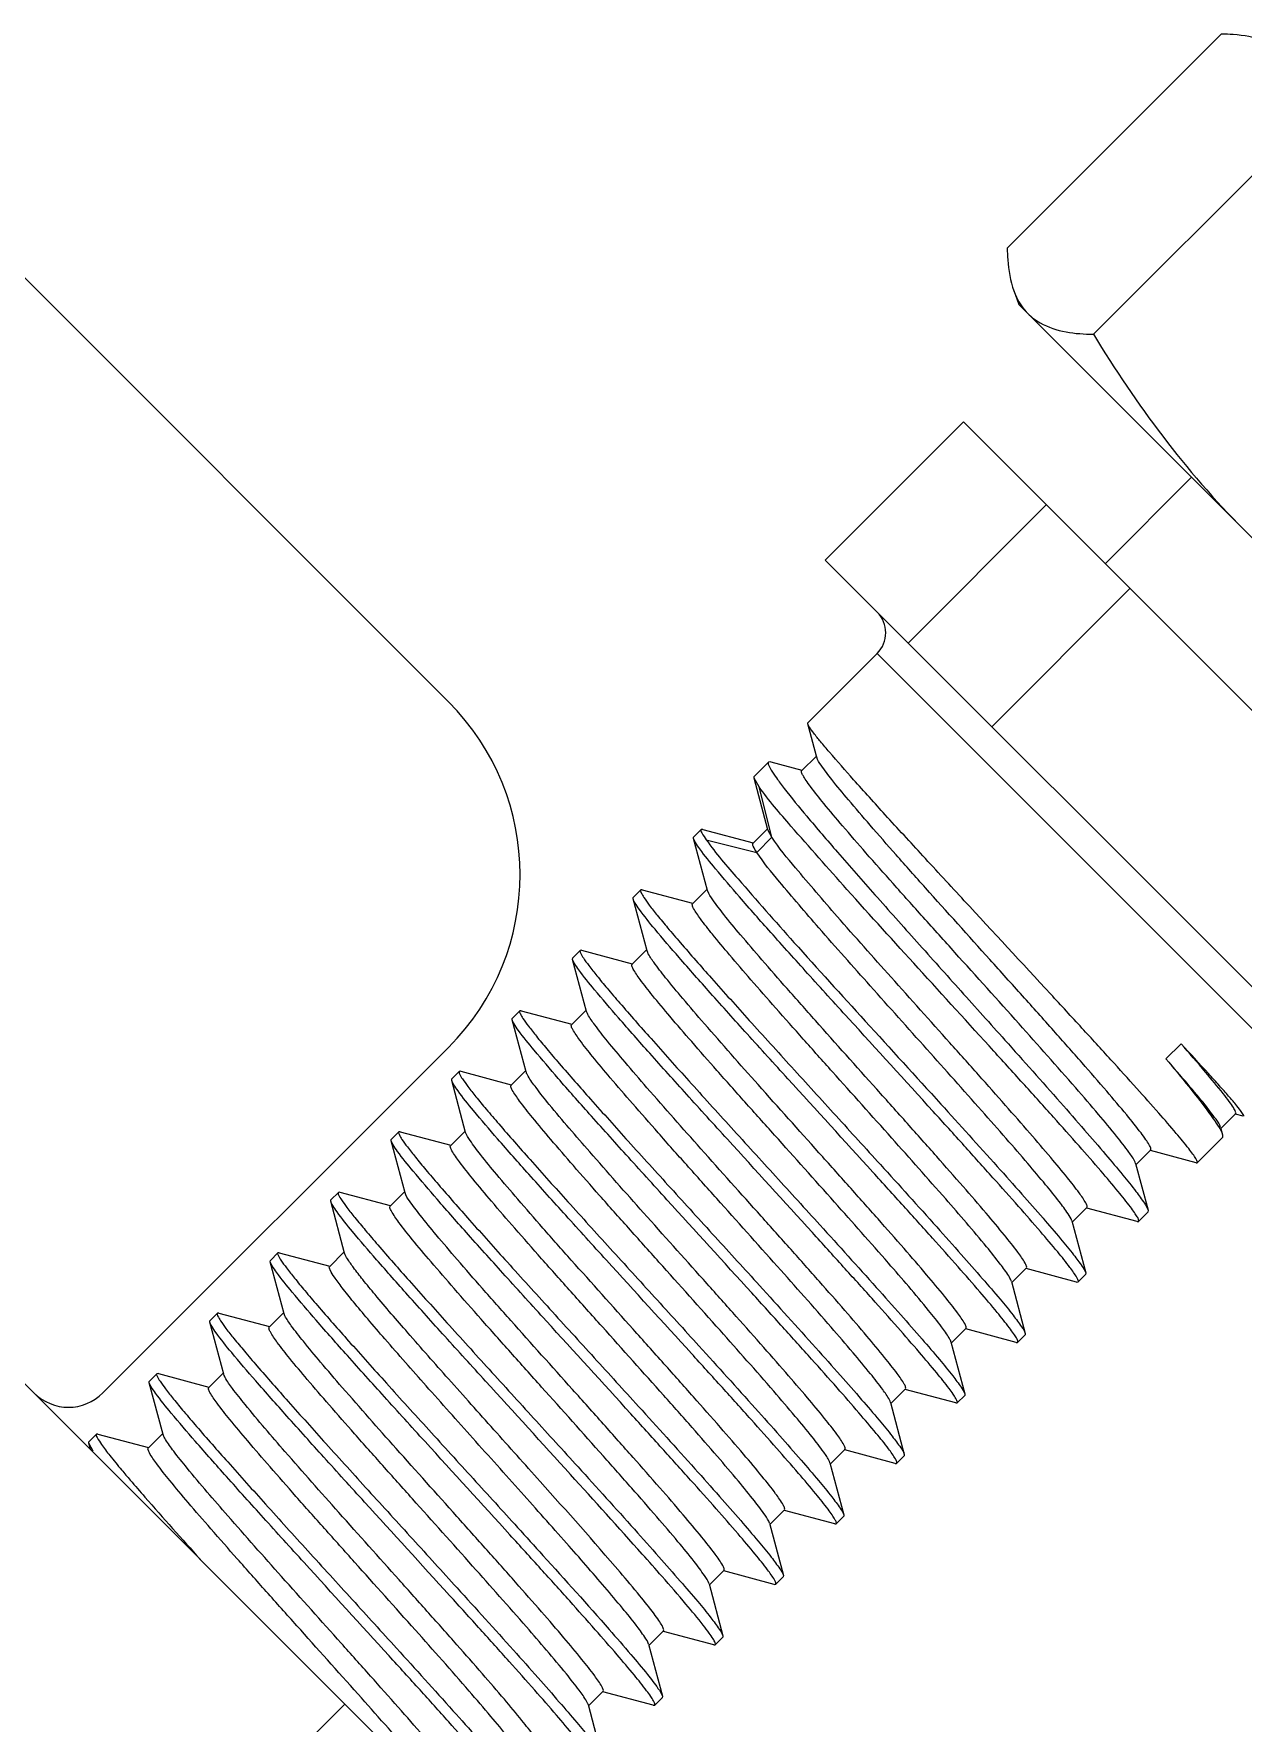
# Model space of a CAD drawing. Extents: x 1382187 to 1725648, y 860327 to 1571294.
# Drawn here: x 1526870.3 to 1527072.7, y 1238684.6 to 1238967.3 of the extents above; entities that cross this region are included whole.
import ezdxf

# ---------------------------------------------------------------- set-up
doc = ezdxf.new("R2010")
doc.units = 0
doc.header["$LTSCALE"] = 1000
doc.header["$MEASUREMENT"] = 0

msp = doc.modelspace()

# ---------------------------------------------------------------- linework, layer by layer
for p, q in [((1527069.08, 1238967.3), (1527033.22, 1238931.44)), ((1527083.51, 1238952.87), (1527047.65, 1238917.01)), ((1526864.14, 1238931.11), (1526939.73, 1238855.51)), ((1527009.14, 1238601.07), (1526680.78, 1238929.43)), ((1527034.3, 1238924.36), (1527035.16, 1238921.99)), ((1527035.16, 1238921.99), (1527139.24, 1238817.91)), ((1527025.88, 1238902.36), (1527002.75, 1238879.23)), ((1527119.61, 1238808.63), (1527025.88, 1238902.36)), ((1527064.07, 1238893.08), (1527049.62, 1238878.62)), ((1527039.76, 1238888.48), (1527016.63, 1238865.35)), ((1527096.48, 1238785.5), (1527002.75, 1238879.23)), ((1527053.76, 1238874.47), (1527030.64, 1238851.35)), ((1526999.84, 1238851.98), (1527011.45, 1238863.59)), ((1527080.84, 1238794.2), (1527011.45, 1238863.59)), ((1526999.83, 1238851.83), (1526999.84, 1238851.98)), ((1527001.28, 1238846.44), (1526999.83, 1238851.83)), ((1526990.87, 1238843), (1526993.28, 1238845.42)), ((1526993.65, 1238845.45), (1526993.28, 1238845.42)), ((1526993.65, 1238845.45), (1526998.85, 1238844.07)), ((1526998.82, 1238843.98), (1527001.28, 1238846.44)), ((1527001.34, 1238846.24), (1527001.28, 1238846.44)), ((1526990.85, 1238842.76), (1526990.87, 1238843)), ((1526991.71, 1238841.29), (1526990.85, 1238842.76)), ((1526993.18, 1238834.07), (1526990.85, 1238842.76)), ((1526993.84, 1238832.84), (1526991.71, 1238841.29)), ((1526980.75, 1238832.89), (1526982.01, 1238834.15)), ((1526982.26, 1238834.17), (1526982.01, 1238834.15)), ((1526982.26, 1238834.17), (1526990.7, 1238831.92)), ((1526990.67, 1238831.83), (1526993.13, 1238834.28)), ((1526993.84, 1238832.84), (1526993.18, 1238834.07)), ((1526980.73, 1238832.64), (1526980.75, 1238832.89)), ((1526983.07, 1238823.95), (1526980.73, 1238832.64)), ((1526982.85, 1238832.43), (1526991.31, 1238830.32)), ((1526991.31, 1238830.32), (1526993.84, 1238832.84)), ((1526970.61, 1238822.52), (1526970.63, 1238822.77)), ((1526972.95, 1238813.83), (1526970.61, 1238822.52)), ((1526970.63, 1238822.77), (1526971.89, 1238824.03)), ((1526972.13, 1238824.05), (1526971.89, 1238824.03)), ((1526972.13, 1238824.05), (1526980.58, 1238821.8)), ((1526980.56, 1238821.71), (1526983.01, 1238824.16)), ((1526983.1, 1238823.84), (1526983.07, 1238823.95)), ((1526960.51, 1238812.65), (1526961.77, 1238813.91)), ((1526962.01, 1238813.93), (1526961.77, 1238813.91)), ((1526962.01, 1238813.93), (1526970.46, 1238811.68)), ((1526970.44, 1238811.59), (1526972.89, 1238814.04)), ((1526973.06, 1238813.54), (1526972.95, 1238813.83)), ((1526960.49, 1238812.41), (1526960.51, 1238812.65)), ((1526962.83, 1238803.71), (1526960.49, 1238812.41)), ((1526950.37, 1238802.29), (1526950.39, 1238802.53)), ((1526952.71, 1238793.59), (1526950.37, 1238802.29)), ((1526950.39, 1238802.53), (1526951.65, 1238803.79)), ((1526951.89, 1238803.81), (1526951.65, 1238803.79)), ((1526951.89, 1238803.81), (1526960.34, 1238801.56)), ((1526960.32, 1238801.47), (1526962.77, 1238803.92)), ((1526939.73, 1238797.69), (1526881.91, 1238739.86)), ((1527062.31, 1238798.29), (1527059.78, 1238795.76)), ((1526950.2, 1238791.35), (1526952.65, 1238793.8)), ((1526940.26, 1238792.17), (1526940.27, 1238792.41)), ((1526942.59, 1238783.47), (1526940.26, 1238792.17)), ((1526940.27, 1238792.41), (1526941.53, 1238793.67)), ((1526941.78, 1238793.69), (1526941.53, 1238793.67)), ((1526941.78, 1238793.69), (1526950.22, 1238791.44)), ((1527071.43, 1238786.59), (1527068.97, 1238784.13)), ((1527072.71, 1238786.16), (1527071.41, 1238786.51)), ((1526930.15, 1238782.29), (1526931.42, 1238783.55)), ((1526931.66, 1238783.57), (1526931.42, 1238783.55)), ((1526931.66, 1238783.57), (1526940.1, 1238781.32)), ((1526940.08, 1238781.23), (1526942.53, 1238783.68)), ((1527065.01, 1238778.37), (1527069.22, 1238782.58)), ((1527068.92, 1238784.3), (1527069.25, 1238783.04)), ((1527069.25, 1238783.04), (1527069.22, 1238782.58)), ((1526930.14, 1238782.05), (1526930.15, 1238782.29)), ((1526932.47, 1238773.35), (1526930.14, 1238782.05)), ((1527057.21, 1238780.5), (1527054.76, 1238778.05)), ((1527064.82, 1238778.36), (1527057.19, 1238780.41)), ((1527054.7, 1238778.25), (1527054.61, 1238778.5)), ((1527054.7, 1238778.25), (1527056.79, 1238770.42)), ((1527064.82, 1238778.36), (1527065.01, 1238778.37)), ((1526920.02, 1238771.93), (1526920.03, 1238772.17)), ((1526922.35, 1238763.23), (1526920.02, 1238771.93)), ((1526920.03, 1238772.17), (1526921.3, 1238773.43)), ((1526921.54, 1238773.45), (1526921.3, 1238773.43)), ((1526921.54, 1238773.45), (1526929.99, 1238771.2)), ((1526929.96, 1238771.11), (1526932.41, 1238773.56)), ((1527044.04, 1238768.65), (1527046.36, 1238759.94)), ((1527046.55, 1238770.89), (1527044.1, 1238768.44)), ((1527054.96, 1238768.54), (1527046.52, 1238770.8)), ((1527055.2, 1238768.56), (1527056.76, 1238770.12)), ((1527056.79, 1238770.42), (1527056.76, 1238770.12)), ((1526909.92, 1238762.05), (1526911.18, 1238763.31)), ((1526911.42, 1238763.33), (1526911.18, 1238763.31)), ((1526911.42, 1238763.33), (1526919.87, 1238761.08)), ((1526919.84, 1238760.99), (1526922.29, 1238763.45)), ((1526909.9, 1238761.81), (1526909.92, 1238762.05)), ((1526912.23, 1238753.12), (1526909.9, 1238761.81)), ((1527036.43, 1238760.78), (1527033.98, 1238758.32)), ((1527044.84, 1238758.42), (1527036.4, 1238760.68)), ((1527046.36, 1238759.94), (1527046.34, 1238759.7)), ((1527033.92, 1238758.53), (1527036.24, 1238749.82)), ((1527044.84, 1238758.42), (1527045.08, 1238758.44)), ((1527045.08, 1238758.44), (1527046.34, 1238759.7)), ((1526899.78, 1238751.69), (1526899.8, 1238751.93)), ((1526902.11, 1238743), (1526899.78, 1238751.69)), ((1526899.8, 1238751.93), (1526901.06, 1238753.19)), ((1526901.3, 1238753.21), (1526901.06, 1238753.19)), ((1526901.3, 1238753.21), (1526909.75, 1238750.96)), ((1526909.72, 1238750.87), (1526912.18, 1238753.33)), ((1527026.31, 1238750.66), (1527023.86, 1238748.2)), ((1527034.72, 1238748.3), (1527026.29, 1238750.57)), ((1527034.96, 1238748.32), (1527036.22, 1238749.58)), ((1527036.24, 1238749.82), (1527036.22, 1238749.58)), ((1527023.8, 1238748.41), (1527026.12, 1238739.7)), ((1527034.72, 1238748.3), (1527034.96, 1238748.32)), ((1526889.68, 1238741.81), (1526890.94, 1238743.08)), ((1526891.18, 1238743.09), (1526890.94, 1238743.08)), ((1526891.18, 1238743.09), (1526899.63, 1238740.84)), ((1526899.6, 1238740.75), (1526902.06, 1238743.21)), ((1526891.99, 1238732.88), (1526889.66, 1238741.57)), ((1527016.19, 1238740.54), (1527013.74, 1238738.08)), ((1527024.6, 1238738.18), (1527016.17, 1238740.45)), ((1527013.68, 1238738.29), (1527016, 1238729.58)), ((1527024.6, 1238738.18), (1527024.84, 1238738.2)), ((1527024.84, 1238738.2), (1527026.1, 1238739.46)), ((1527026.12, 1238739.7), (1527026.1, 1238739.46)), ((1526879.54, 1238731.45), (1526879.56, 1238731.69)), ((1526879.56, 1238731.69), (1526880.82, 1238732.96)), ((1526881.06, 1238732.97), (1526880.82, 1238732.96)), ((1526881.06, 1238732.97), (1526889.51, 1238730.73)), ((1526889.48, 1238730.63), (1526891.94, 1238733.09)), ((1526880.28, 1238730.14), (1526879.54, 1238731.45)), ((1526879.83, 1238730.38), (1526879.54, 1238731.45)), ((1527006.07, 1238730.42), (1527003.62, 1238727.96)), ((1527014.48, 1238728.06), (1527006.05, 1238730.33)), ((1527014.72, 1238728.08), (1527015.98, 1238729.34)), ((1527016, 1238729.58), (1527015.98, 1238729.34)), ((1527003.56, 1238728.17), (1527003.48, 1238728.4)), ((1527003.56, 1238728.17), (1527005.88, 1238719.46)), ((1527014.48, 1238728.06), (1527014.72, 1238728.08)), ((1526995.95, 1238720.3), (1526993.5, 1238717.85)), ((1526993.44, 1238718.05), (1526995.76, 1238709.34)), ((1527004.36, 1238717.94), (1526995.93, 1238720.21)), ((1527004.36, 1238717.94), (1527004.6, 1238717.96)), ((1527004.6, 1238717.96), (1527005.86, 1238719.22)), ((1527005.88, 1238719.46), (1527005.86, 1238719.22)), ((1526985.83, 1238710.18), (1526983.38, 1238707.73)), ((1526994.24, 1238707.83), (1526985.81, 1238710.09)), ((1526994.48, 1238707.84), (1526995.74, 1238709.1)), ((1526995.76, 1238709.34), (1526995.74, 1238709.1)), ((1526983.32, 1238707.94), (1526985.64, 1238699.23)), ((1526994.24, 1238707.83), (1526994.48, 1238707.84)), ((1526973.21, 1238697.82), (1526975.52, 1238689.11)), ((1526975.71, 1238700.06), (1526973.26, 1238697.61)), ((1526984.12, 1238697.71), (1526975.69, 1238699.97)), ((1526984.12, 1238697.71), (1526984.36, 1238697.72)), ((1526984.36, 1238697.72), (1526985.63, 1238698.98)), ((1526985.64, 1238699.23), (1526985.63, 1238698.99)), ((1526965.59, 1238689.94), (1526963.14, 1238687.49)), ((1526974, 1238687.59), (1526965.57, 1238689.85)), ((1526876.14, 1238641.55), (1526922.4, 1238687.8)), ((1526963.09, 1238687.7), (1526965.4, 1238678.99)), ((1526974, 1238687.59), (1526974.24, 1238687.6)), ((1526974.24, 1238687.6), (1526975.51, 1238688.87)), ((1526975.52, 1238689.11), (1526975.51, 1238688.87))]:
    msp.add_line(p, q)
for centre, radius, start, end in [((1527007.98, 1238867.06), 4.91, 315, 45), ((1526910.82, 1238826.6), 40.89, 315, 45), ((1526876.13, 1238745.65), 8.18, 225, 315), ((1527053.35, 1238867.88), 219.51, 219.9326, 220.5204)]:
    msp.add_arc(centre, radius, start, end)
for points, knots in [([(1527069.08, 1238967.3), (1527069.74, 1238967.29), (1527072.14, 1238967.19), (1527074.57, 1238966.8), (1527076.22, 1238966.2)], [0, 0, 0, 0, 0.270862, 1, 1, 1, 1]), ([(1527033.22, 1238931.44), (1527033.23, 1238930.78), (1527033.33, 1238928.38), (1527033.72, 1238925.95), (1527034.32, 1238924.3)], [0, 0, 0, 0, 0.270862, 1, 1, 1, 1]), ([(1527034.32, 1238924.3), (1527034.45, 1238923.93), (1527035.03, 1238922.54), (1527035.89, 1238921.26), (1527036.68, 1238920.47)], [0, 0, 0, 0, 0.261173, 1, 1, 1, 1]), ([(1527036.68, 1238920.47), (1527037.29, 1238919.86), (1527040.48, 1238917.51), (1527044.62, 1238917.06), (1527047.65, 1238917.01)], [0, 0, 0, 0, 0.22235, 1, 1, 1, 1]), ([(1527040.5, 1238806.59), (1527035.68, 1238811.81), (1527028.54, 1238819.52), (1527019.3, 1238829.52), (1527013.12, 1238836.26), (1527007.9, 1238842.03), (1527004.28, 1238846.12), (1527002.08, 1238848.72), (1527000.95, 1238850.1), (1527000.24, 1238851.09), (1526999.89, 1238851.62), (1526999.83, 1238851.83)], [0, 0, 0, 0, 0.350119, 0.518183, 0.670792, 0.80069, 0.901712, 0.939847, 0.96911, 0.98919, 1, 1, 1, 1]), ([(1526993.28, 1238845.42), (1526993.18, 1238845.31), (1526993.34, 1238844.73), (1526993.8, 1238843.94), (1526994.71, 1238842.58), (1526996.66, 1238840.02), (1527000.07, 1238835.86), (1527005.15, 1238829.95), (1527011.31, 1238822.96), (1527018.2, 1238815.23), (1527025.46, 1238807.13), (1527030.38, 1238801.66), (1527032.83, 1238798.92)], [0, 0, 0, 0, 0.00729, 0.023491, 0.049387, 0.084832, 0.182679, 0.312272, 0.467071, 0.639216, 0.819925, 1, 1, 1, 1]), ([(1527057.21, 1238780.5), (1527057.28, 1238780.57), (1527057.21, 1238780.95), (1527056.92, 1238781.48), (1527056.36, 1238782.35), (1527055.13, 1238784.02), (1527052.95, 1238786.74), (1527049.65, 1238790.63), (1527045.56, 1238795.32), (1527040.86, 1238800.64), (1527035.71, 1238806.39), (1527028.55, 1238814.35), (1527021.48, 1238822.2), (1527014.8, 1238829.71), (1527010.49, 1238834.61), (1527006.9, 1238838.8), (1527004.13, 1238842.11), (1527002.38, 1238844.48), (1527001.47, 1238845.74), (1527001.34, 1238846.24)], [0, 0, 0, 0, 0.003459, 0.010831, 0.022552, 0.038611, 0.0832, 0.143022, 0.215863, 0.299017, 0.389412, 0.483732, 0.670424, 0.756089, 0.83251, 0.897021, 0.947417, 0.982048, 1, 1, 1, 1]), ([(1527054.61, 1238778.5), (1527054.35, 1238779.09), (1527053.31, 1238780.55), (1527051.26, 1238783.19), (1527048.27, 1238786.75), (1527042.85, 1238793.03), (1527034.82, 1238802.05), (1527026.28, 1238811.54), (1527019.25, 1238819.36), (1527014.28, 1238824.92), (1527009.77, 1238830.01), (1527005.9, 1238834.47), (1527002.79, 1238838.15), (1527000.75, 1238840.7), (1526999.61, 1238842.26), (1526999.1, 1238843.07), (1526998.82, 1238843.57), (1526998.76, 1238843.92), (1526998.82, 1238843.98)], [0, 0, 0, 0, 0.022597, 0.061854, 0.116478, 0.184513, 0.350625, 0.536644, 0.628982, 0.71656, 0.796358, 0.86566, 0.922145, 0.963971, 0.978972, 0.989897, 0.996763, 1, 1, 1, 1]), ([(1527030.97, 1238797.06), (1527026.76, 1238801.7), (1527018.55, 1238810.7), (1527007.17, 1238823.19), (1526998.27, 1238833.28), (1526993.33, 1238838.99), (1526991.71, 1238841.29)], [0, 0, 0, 0, 0.317573, 0.617842, 0.85691, 1, 1, 1, 1]), ([(1526982.01, 1238834.15), (1526981.88, 1238834.02), (1526982.31, 1238833.25), (1526982.58, 1238832.81), (1526982.85, 1238832.43)], [0, 0, 0, 0, 0.284271, 1, 1, 1, 1]), ([(1527020.85, 1238786.94), (1527016.12, 1238792.15), (1527009.1, 1238799.84), (1527000.02, 1238809.83), (1526993.94, 1238816.59), (1526988.78, 1238822.42), (1526984.81, 1238827.06), (1526982.33, 1238830.09), (1526981.15, 1238831.8), (1526980.8, 1238832.4), (1526980.73, 1238832.64)], [0, 0, 0, 0, 0.346732, 0.513455, 0.665275, 0.795127, 0.896989, 0.966206, 0.987594, 1, 1, 1, 1]), ([(1526982.85, 1238832.43), (1526984.47, 1238830.13), (1526989.42, 1238824.42), (1526998.31, 1238814.34), (1527009.69, 1238801.84), (1527017.9, 1238792.84), (1527022.11, 1238788.21)], [0, 0, 0, 0, 0.14309, 0.382158, 0.682427, 1, 1, 1, 1]), ([(1526991.31, 1238830.32), (1526991.09, 1238830.64), (1526990.85, 1238831.04), (1526990.56, 1238831.72), (1526990.67, 1238831.83)], [0, 0, 0, 0, 0.705651, 1, 1, 1, 1]), ([(1527046.55, 1238770.89), (1527046.61, 1238770.96), (1527046.57, 1238771.28), (1527046.16, 1238772.07), (1527045.04, 1238773.69), (1527043.07, 1238776.18), (1527040.3, 1238779.51), (1527036.84, 1238783.53), (1527032.81, 1238788.13), (1527028.34, 1238793.17), (1527021.95, 1238800.32), (1527014.04, 1238809.14), (1527005.38, 1238818.85), (1526998.7, 1238826.63), (1526995.03, 1238831.04), (1526993.84, 1238832.84)], [0, 0, 0, 0, 0.003229, 0.009818, 0.034461, 0.074131, 0.127679, 0.193435, 0.269313, 0.352894, 0.44151, 0.62244, 0.789143, 0.920497, 1, 1, 1, 1]), ([(1527044.04, 1238768.65), (1527043.92, 1238769.09), (1527043.18, 1238770.18), (1527041.73, 1238772.19), (1527039.44, 1238774.98), (1527036.49, 1238778.49), (1527032.91, 1238782.6), (1527027.29, 1238788.98), (1527019.69, 1238797.49), (1527010.58, 1238807.66), (1527002.29, 1238816.96), (1526995.93, 1238824.38), (1526992.45, 1238828.59), (1526991.31, 1238830.32)], [0, 0, 0, 0, 0.016663, 0.047692, 0.09239, 0.149487, 0.2173, 0.293813, 0.463619, 0.63876, 0.798451, 0.923769, 1, 1, 1, 1]), ([(1527010.73, 1238776.82), (1527006, 1238782.03), (1526998.98, 1238789.72), (1526989.9, 1238799.71), (1526983.82, 1238806.48), (1526978.66, 1238812.3), (1526974.7, 1238816.94), (1526972.21, 1238819.97), (1526971.03, 1238821.68), (1526970.68, 1238822.28), (1526970.61, 1238822.52)], [0, 0, 0, 0, 0.346732, 0.513452, 0.665274, 0.79513, 0.896993, 0.966207, 0.987594, 1, 1, 1, 1]), ([(1526971.89, 1238824.03), (1526971.8, 1238823.93), (1526972.03, 1238823.38), (1526972.49, 1238822.64), (1526973.45, 1238821.32), (1526974.77, 1238819.65), (1526976.51, 1238817.55), (1526979.52, 1238814.03), (1526984.07, 1238808.87), (1526990.29, 1238801.94), (1526997.25, 1238794.28), (1527004.57, 1238786.24), (1527009.52, 1238780.8), (1527011.99, 1238778.09)], [0, 0, 0, 0, 0.006655, 0.022604, 0.048376, 0.083764, 0.128363, 0.181623, 0.311335, 0.466328, 0.638709, 0.819671, 1, 1, 1, 1]), ([(1527036.43, 1238760.78), (1527036.5, 1238760.84), (1527036.44, 1238761.19), (1527035.98, 1238762.05), (1527034.72, 1238763.84), (1527032.53, 1238766.58), (1527029.47, 1238770.22), (1527025.68, 1238774.61), (1527021.28, 1238779.6), (1527016.46, 1238785.02), (1527009.68, 1238792.59), (1527002.95, 1238800.1), (1526996.54, 1238807.33), (1526992.34, 1238812.12), (1526988.81, 1238816.24), (1526986.05, 1238819.56), (1526984.23, 1238821.98), (1526983.3, 1238823.31), (1526983.1, 1238823.84)], [0, 0, 0, 0, 0.003422, 0.010566, 0.037398, 0.080541, 0.138586, 0.209513, 0.290822, 0.379637, 0.472809, 0.658962, 0.745341, 0.823107, 0.88951, 0.942219, 0.979421, 1, 1, 1, 1]), ([(1527033.47, 1238759.44), (1527033.04, 1238760.13), (1527031.82, 1238761.77), (1527028.35, 1238766.1), (1527022.27, 1238773.1), (1527013.63, 1238782.84), (1527005.65, 1238791.73), (1526999.17, 1238798.98), (1526994.62, 1238804.11), (1526990.5, 1238808.8), (1526986.96, 1238812.9), (1526984.13, 1238816.3), (1526982.11, 1238818.85), (1526980.96, 1238820.51), (1526980.54, 1238821.32), (1526980.49, 1238821.64), (1526980.56, 1238821.71)], [0, 0, 0, 0, 0.029846, 0.074702, 0.203394, 0.369574, 0.551671, 0.641288, 0.726015, 0.803077, 0.869958, 0.924482, 0.964905, 0.990021, 0.99673, 1, 1, 1, 1]), ([(1526961.77, 1238813.91), (1526961.68, 1238813.81), (1526961.91, 1238813.26), (1526962.37, 1238812.52), (1526963.33, 1238811.2), (1526964.65, 1238809.53), (1526966.39, 1238807.44), (1526969.4, 1238803.92), (1526973.95, 1238798.75), (1526980.17, 1238791.82), (1526987.13, 1238784.16), (1526994.45, 1238776.12), (1526999.41, 1238770.69), (1527001.88, 1238767.97)], [0, 0, 0, 0, 0.006651, 0.022595, 0.048362, 0.083745, 0.12834, 0.1816, 0.311315, 0.466314, 0.638697, 0.819663, 1, 1, 1, 1]), ([(1527000.61, 1238766.71), (1526995.88, 1238771.91), (1526988.86, 1238779.6), (1526979.78, 1238789.59), (1526973.7, 1238796.36), (1526968.54, 1238802.18), (1526964.58, 1238806.82), (1526962.09, 1238809.85), (1526960.91, 1238811.56), (1526960.56, 1238812.16), (1526960.49, 1238812.41)], [0, 0, 0, 0, 0.346742, 0.513465, 0.665282, 0.795135, 0.896996, 0.966208, 0.987595, 1, 1, 1, 1]), ([(1527023.5, 1238749.06), (1527023.13, 1238749.71), (1527022, 1238751.27), (1527018.65, 1238755.48), (1527012.65, 1238762.41), (1527004.02, 1238772.15), (1526995.99, 1238781.11), (1526989.42, 1238788.45), (1526984.79, 1238793.66), (1526980.6, 1238798.43), (1526976.99, 1238802.61), (1526974.1, 1238806.08), (1526972.03, 1238808.67), (1526970.85, 1238810.37), (1526970.42, 1238811.19), (1526970.37, 1238811.52), (1526970.44, 1238811.59)], [0, 0, 0, 0, 0.027356, 0.070178, 0.196347, 0.362014, 0.545205, 0.635768, 0.721577, 0.799762, 0.86771, 0.923162, 0.964301, 0.989868, 0.99669, 1, 1, 1, 1]), ([(1527026.31, 1238750.66), (1527026.38, 1238750.72), (1527026.32, 1238751.07), (1527025.87, 1238751.91), (1527024.64, 1238753.67), (1527022.5, 1238756.35), (1527019.51, 1238759.93), (1527015.79, 1238764.23), (1527011.47, 1238769.14), (1527006.71, 1238774.48), (1527000.02, 1238781.97), (1526991.9, 1238791.02), (1526984.28, 1238799.62), (1526979.14, 1238805.6), (1526976.29, 1238809.01), (1526974.33, 1238811.55), (1526973.33, 1238812.96), (1526973.06, 1238813.54)], [0, 0, 0, 0, 0.003379, 0.010396, 0.036736, 0.079099, 0.136135, 0.205904, 0.286001, 0.373651, 0.465813, 0.650831, 0.815583, 0.883085, 0.937444, 0.976819, 1, 1, 1, 1]), ([(1527065.01, 1238778.37), (1527065.07, 1238778.43), (1527064.98, 1238778.74), (1527064.73, 1238779.17), (1527064.24, 1238779.9), (1527063.17, 1238781.3), (1527061.26, 1238783.61), (1527058.35, 1238786.96), (1527054.7, 1238791.06), (1527050.41, 1238795.8), (1527045.61, 1238801.05), (1527042.24, 1238804.7), (1527040.5, 1238806.59)], [0, 0, 0, 0, 0.006349, 0.020563, 0.043389, 0.074837, 0.162857, 0.282397, 0.430243, 0.602357, 0.794039, 1, 1, 1, 1]), ([(1526990.49, 1238756.59), (1526985.76, 1238761.79), (1526978.74, 1238769.48), (1526969.67, 1238779.48), (1526963.58, 1238786.24), (1526958.42, 1238792.06), (1526954.46, 1238796.7), (1526951.97, 1238799.73), (1526950.79, 1238801.44), (1526950.44, 1238802.04), (1526950.37, 1238802.29)], [0, 0, 0, 0, 0.346729, 0.513452, 0.665273, 0.795127, 0.896989, 0.966206, 0.987594, 1, 1, 1, 1]), ([(1526951.65, 1238803.79), (1526951.56, 1238803.69), (1526951.79, 1238803.14), (1526952.25, 1238802.4), (1526953.21, 1238801.08), (1526954.54, 1238799.41), (1526956.27, 1238797.31), (1526959.28, 1238793.79), (1526963.83, 1238788.63), (1526970.05, 1238781.7), (1526977.01, 1238774.04), (1526984.33, 1238766), (1526989.29, 1238760.57), (1526991.76, 1238757.85)], [0, 0, 0, 0, 0.006667, 0.022629, 0.048411, 0.083806, 0.128409, 0.181673, 0.311386, 0.466369, 0.638735, 0.819685, 1, 1, 1, 1]), ([(1527016.19, 1238740.54), (1527016.26, 1238740.6), (1527016.21, 1238740.94), (1527015.77, 1238741.77), (1527014.57, 1238743.49), (1527012.47, 1238746.12), (1527009.54, 1238749.63), (1527005.89, 1238753.86), (1527001.65, 1238758.68), (1526996.97, 1238763.94), (1526990.35, 1238771.34), (1526982.28, 1238780.34), (1526974.67, 1238788.92), (1526969.48, 1238794.94), (1526966.55, 1238798.43), (1526964.46, 1238801.09), (1526963.38, 1238802.59), (1526963.04, 1238803.21)], [0, 0, 0, 0, 0.003336, 0.010233, 0.036096, 0.077704, 0.133763, 0.202409, 0.281328, 0.367844, 0.459022, 0.642919, 0.808241, 0.876802, 0.932761, 0.974256, 1, 1, 1, 1]), ([(1527013.51, 1238738.71), (1527013.2, 1238739.32), (1527012.14, 1238740.79), (1527010.1, 1238743.41), (1527007.2, 1238746.87), (1527002.02, 1238752.88), (1526994.41, 1238761.46), (1526986.32, 1238770.48), (1526979.68, 1238777.91), (1526974.97, 1238783.2), (1526970.7, 1238788.06), (1526967.02, 1238792.31), (1526964.07, 1238795.85), (1526961.96, 1238798.5), (1526960.75, 1238800.23), (1526960.3, 1238801.06), (1526960.25, 1238801.4), (1526960.32, 1238801.47)], [0, 0, 0, 0, 0.024821, 0.065556, 0.120941, 0.189123, 0.354243, 0.538544, 0.630075, 0.716999, 0.796339, 0.865388, 0.921797, 0.963675, 0.989709, 0.996648, 1, 1, 1, 1]), ([(1527055.2, 1238768.56), (1527055.26, 1238768.62), (1527055.19, 1238768.94), (1527054.95, 1238769.39), (1527054.47, 1238770.13), (1527053.42, 1238771.56), (1527051.54, 1238773.89), (1527048.67, 1238777.28), (1527045.05, 1238781.42), (1527040.8, 1238786.19), (1527036.04, 1238791.48), (1527032.7, 1238795.16), (1527030.97, 1238797.06)], [0, 0, 0, 0, 0.006771, 0.021181, 0.04412, 0.075632, 0.16369, 0.283183, 0.430908, 0.602844, 0.794296, 1, 1, 1, 1]), ([(1527032.83, 1238798.92), (1527035.93, 1238795.44), (1527040.4, 1238790.44), (1527046.01, 1238784.05), (1527049.51, 1238780), (1527052.37, 1238776.58), (1527054.57, 1238773.87), (1527055.97, 1238771.92), (1527056.67, 1238770.85), (1527056.79, 1238770.42)], [0, 0, 0, 0, 0.375078, 0.540028, 0.684568, 0.805261, 0.899295, 0.964563, 1, 1, 1, 1]), ([(1527072.81, 1238786.17), (1527072.88, 1238786.24), (1527072.58, 1238786.66), (1527072.21, 1238787.23), (1527071.33, 1238788.3), (1527070.17, 1238789.65), (1527068.64, 1238791.38), (1527066, 1238794.3), (1527063.84, 1238796.64), (1527062.31, 1238798.29)], [0, 0, 0, 0, 0.018878, 0.068916, 0.150826, 0.263937, 0.407062, 0.578714, 1, 1, 1, 1]), ([(1527071.43, 1238786.59), (1527071.51, 1238786.67), (1527071.37, 1238787.11), (1527071.01, 1238787.72), (1527070.29, 1238788.76), (1527068.76, 1238790.74), (1527066.06, 1238793.98), (1527063.68, 1238796.73), (1527062.31, 1238798.29)], [0, 0, 0, 0, 0.022497, 0.073733, 0.155945, 0.268763, 0.581618, 1, 1, 1, 1]), ([(1527059.78, 1238795.76), (1527061.06, 1238794.23), (1527063.33, 1238791.47), (1527066.25, 1238787.8), (1527068.14, 1238785.12), (1527069.1, 1238783.63), (1527069.25, 1238783.04)], [0, 0, 0, 0, 0.376713, 0.674345, 0.883812, 1, 1, 1, 1]), ([(1527068.92, 1238784.3), (1527068.79, 1238784.8), (1527067.85, 1238786.07), (1527066.07, 1238788.44), (1527063.23, 1238791.79), (1527061.03, 1238794.34), (1527059.78, 1238795.76)], [0, 0, 0, 0, 0.105343, 0.311665, 0.613119, 1, 1, 1, 1]), ([(1526980.38, 1238746.47), (1526975.64, 1238751.67), (1526968.62, 1238759.36), (1526959.55, 1238769.36), (1526953.46, 1238776.12), (1526948.3, 1238781.94), (1526944.34, 1238786.58), (1526941.86, 1238789.61), (1526940.68, 1238791.32), (1526940.32, 1238791.92), (1526940.26, 1238792.17)], [0, 0, 0, 0, 0.346736, 0.513457, 0.665278, 0.795134, 0.896995, 0.966207, 0.987595, 1, 1, 1, 1]), ([(1526941.53, 1238793.67), (1526941.44, 1238793.58), (1526941.67, 1238793.02), (1526942.13, 1238792.28), (1526943.09, 1238790.96), (1526944.41, 1238789.29), (1526946.15, 1238787.2), (1526949.16, 1238783.68), (1526953.71, 1238778.51), (1526959.93, 1238771.59), (1526966.89, 1238763.92), (1526974.21, 1238755.89), (1526979.17, 1238750.45), (1526981.64, 1238747.73)], [0, 0, 0, 0, 0.006649, 0.022593, 0.04836, 0.083744, 0.12834, 0.181598, 0.311311, 0.466309, 0.638695, 0.819663, 1, 1, 1, 1]), ([(1527003.48, 1238728.4), (1527003.24, 1238728.96), (1527002.26, 1238730.34), (1527000.35, 1238732.84), (1526997.53, 1238736.22), (1526992.41, 1238742.18), (1526984.79, 1238750.78), (1526976.66, 1238759.86), (1526969.93, 1238767.37), (1526965.15, 1238772.74), (1526960.8, 1238777.68), (1526957.06, 1238782.01), (1526954.04, 1238785.62), (1526951.88, 1238788.32), (1526950.64, 1238790.09), (1526950.19, 1238790.94), (1526950.13, 1238791.28), (1526950.2, 1238791.35)], [0, 0, 0, 0, 0.022244, 0.060839, 0.114606, 0.181715, 0.346252, 0.531679, 0.624204, 0.712272, 0.792803, 0.862987, 0.920385, 0.963027, 0.989543, 0.996606, 1, 1, 1, 1]), ([(1526953.06, 1238792.85), (1526953.02, 1238792.93), (1526952.88, 1238793.16), (1526952.76, 1238793.41), (1526952.71, 1238793.59)], [0, 0, 0, 0, 0.314049, 1, 1, 1, 1]), ([(1527006.07, 1238730.42), (1527006.14, 1238730.48), (1527006.09, 1238730.81), (1527005.66, 1238731.63), (1527004.49, 1238733.31), (1527002.44, 1238735.89), (1526999.57, 1238739.34), (1526995.99, 1238743.48), (1526991.82, 1238748.23), (1526987.22, 1238753.41), (1526980.69, 1238760.72), (1526972.67, 1238769.65), (1526964.04, 1238779.39), (1526958.01, 1238786.35), (1526954.62, 1238790.6), (1526953.45, 1238792.19), (1526953.06, 1238792.85)], [0, 0, 0, 0, 0.003295, 0.010076, 0.035478, 0.076355, 0.131468, 0.199026, 0.276801, 0.362215, 0.452433, 0.635226, 0.801083, 0.928174, 0.971737, 1, 1, 1, 1]), ([(1527022.11, 1238788.21), (1527025.27, 1238784.73), (1527029.8, 1238779.73), (1527035.49, 1238773.35), (1527039.03, 1238769.32), (1527041.93, 1238765.94), (1527044.14, 1238763.27), (1527045.53, 1238761.37), (1527046.25, 1238760.35), (1527046.36, 1238759.94)], [0, 0, 0, 0, 0.377471, 0.543197, 0.688119, 0.808734, 0.902176, 0.966298, 1, 1, 1, 1]), ([(1527045.08, 1238758.44), (1527045.14, 1238758.5), (1527045.08, 1238758.82), (1527044.65, 1238759.59), (1527043.47, 1238761.24), (1527041.43, 1238763.76), (1527038.55, 1238767.16), (1527034.94, 1238771.29), (1527030.68, 1238776.07), (1527025.92, 1238781.36), (1527022.58, 1238785.04), (1527020.85, 1238786.94)], [0, 0, 0, 0, 0.006752, 0.02114, 0.075534, 0.163574, 0.283062, 0.430797, 0.602759, 0.794252, 1, 1, 1, 1]), ([(1526931.42, 1238783.55), (1526931.32, 1238783.46), (1526931.55, 1238782.9), (1526932.01, 1238782.16), (1526932.97, 1238780.84), (1526934.3, 1238779.17), (1526936.03, 1238777.08), (1526939.04, 1238773.56), (1526943.59, 1238768.39), (1526949.81, 1238761.47), (1526956.77, 1238753.8), (1526964.09, 1238745.77), (1526969.05, 1238740.33), (1526971.52, 1238737.61)], [0, 0, 0, 0, 0.006656, 0.022605, 0.048376, 0.083762, 0.128359, 0.181619, 0.311334, 0.466329, 0.638707, 0.819669, 1, 1, 1, 1]), ([(1526995.95, 1238720.3), (1526996.02, 1238720.37), (1526995.96, 1238720.72), (1526995.49, 1238721.59), (1526994.21, 1238723.41), (1526991.99, 1238726.18), (1526988.89, 1238729.88), (1526985.04, 1238734.31), (1526980.59, 1238739.36), (1526975.71, 1238744.84), (1526968.89, 1238752.47), (1526962.12, 1238760.02), (1526955.69, 1238767.27), (1526951.52, 1238772.04), (1526948.04, 1238776.12), (1526945.33, 1238779.38), (1526943.61, 1238781.71), (1526942.72, 1238782.97), (1526942.59, 1238783.47)], [0, 0, 0, 0, 0.003453, 0.010691, 0.037881, 0.081592, 0.14037, 0.212138, 0.294327, 0.383985, 0.477885, 0.664852, 0.751185, 0.82854, 0.894141, 0.945651, 0.981282, 1, 1, 1, 1]), ([(1526970.26, 1238736.35), (1526965.53, 1238741.55), (1526958.5, 1238749.25), (1526949.43, 1238759.24), (1526943.34, 1238766), (1526938.18, 1238771.82), (1526934.22, 1238776.46), (1526931.74, 1238779.49), (1526930.56, 1238781.2), (1526930.2, 1238781.81), (1526930.14, 1238782.05)], [0, 0, 0, 0, 0.346741, 0.513465, 0.665282, 0.795133, 0.896994, 0.966208, 0.987595, 1, 1, 1, 1]), ([(1526993.44, 1238718.05), (1526993.31, 1238718.55), (1526992.42, 1238719.81), (1526990.71, 1238722.14), (1526988, 1238725.4), (1526984.52, 1238729.48), (1526980.35, 1238734.25), (1526973.92, 1238741.5), (1526967.15, 1238749.05), (1526960.33, 1238756.68), (1526955.44, 1238762.16), (1526950.99, 1238767.21), (1526947.15, 1238771.65), (1526944.04, 1238775.35), (1526941.82, 1238778.12), (1526940.54, 1238779.94), (1526940.07, 1238780.81), (1526940.01, 1238781.16), (1526940.08, 1238781.23)], [0, 0, 0, 0, 0.01868, 0.054278, 0.105764, 0.171349, 0.248696, 0.335028, 0.522011, 0.615926, 0.705601, 0.787809, 0.859594, 0.918387, 0.96211, 0.989307, 0.996546, 1, 1, 1, 1]), ([(1527034.96, 1238748.32), (1527035.02, 1238748.38), (1527034.96, 1238748.7), (1527034.71, 1238749.15), (1527034.24, 1238749.89), (1527033.18, 1238751.32), (1527031.31, 1238753.66), (1527028.43, 1238757.04), (1527024.82, 1238761.18), (1527020.56, 1238765.95), (1527015.8, 1238771.24), (1527012.46, 1238774.92), (1527010.73, 1238776.82)], [0, 0, 0, 0, 0.006766, 0.021171, 0.044105, 0.075616, 0.163673, 0.283167, 0.430893, 0.602828, 0.794287, 1, 1, 1, 1]), ([(1527011.99, 1238778.09), (1527015.15, 1238774.61), (1527019.68, 1238769.61), (1527025.37, 1238763.23), (1527028.91, 1238759.21), (1527031.81, 1238755.82), (1527034.02, 1238753.15), (1527035.41, 1238751.25), (1527036.13, 1238750.23), (1527036.24, 1238749.82)], [0, 0, 0, 0, 0.377475, 0.543201, 0.68812, 0.808733, 0.902175, 0.966298, 1, 1, 1, 1]), ([(1526960.14, 1238726.23), (1526955.41, 1238731.43), (1526948.38, 1238739.13), (1526939.31, 1238749.12), (1526933.23, 1238755.88), (1526928.06, 1238761.71), (1526924.1, 1238766.34), (1526921.62, 1238769.37), (1526920.44, 1238771.08), (1526920.08, 1238771.69), (1526920.02, 1238771.93)], [0, 0, 0, 0, 0.346729, 0.51345, 0.665272, 0.795127, 0.896989, 0.966206, 0.987594, 1, 1, 1, 1]), ([(1526921.3, 1238773.43), (1526921.2, 1238773.34), (1526921.43, 1238772.78), (1526921.89, 1238772.04), (1526922.85, 1238770.72), (1526924.18, 1238769.05), (1526925.92, 1238766.96), (1526928.92, 1238763.44), (1526933.48, 1238758.27), (1526939.7, 1238751.35), (1526946.65, 1238743.68), (1526953.97, 1238735.65), (1526958.93, 1238730.21), (1526961.4, 1238727.49)], [0, 0, 0, 0, 0.006666, 0.022627, 0.048408, 0.083802, 0.128406, 0.181669, 0.311381, 0.466364, 0.638732, 0.819683, 1, 1, 1, 1]), ([(1526985.83, 1238710.18), (1526985.9, 1238710.25), (1526985.84, 1238710.6), (1526985.37, 1238711.47), (1526984.09, 1238713.29), (1526981.87, 1238716.06), (1526978.77, 1238719.76), (1526974.93, 1238724.19), (1526970.47, 1238729.24), (1526965.59, 1238734.73), (1526958.77, 1238742.35), (1526952, 1238749.91), (1526945.57, 1238757.15), (1526941.4, 1238761.92), (1526937.92, 1238766), (1526935.21, 1238769.26), (1526933.5, 1238771.59), (1526932.6, 1238772.85), (1526932.47, 1238773.35)], [0, 0, 0, 0, 0.003453, 0.010691, 0.03788, 0.081592, 0.14037, 0.212137, 0.294327, 0.383985, 0.477885, 0.664852, 0.751185, 0.82854, 0.894141, 0.945652, 0.981282, 1, 1, 1, 1]), ([(1526983.32, 1238707.94), (1526983.19, 1238708.43), (1526982.3, 1238709.69), (1526980.59, 1238712.02), (1526977.88, 1238715.28), (1526974.4, 1238719.36), (1526970.23, 1238724.13), (1526963.8, 1238731.38), (1526957.03, 1238738.93), (1526950.21, 1238746.56), (1526945.32, 1238752.04), (1526940.87, 1238757.09), (1526937.03, 1238761.53), (1526933.92, 1238765.23), (1526931.7, 1238768), (1526930.42, 1238769.82), (1526929.95, 1238770.69), (1526929.89, 1238771.04), (1526929.96, 1238771.11)], [0, 0, 0, 0, 0.01868, 0.054279, 0.105765, 0.171349, 0.248696, 0.335028, 0.522011, 0.615926, 0.705601, 0.787809, 0.859593, 0.918386, 0.962109, 0.989307, 0.996546, 1, 1, 1, 1]), ([(1527054.96, 1238768.54), (1527055, 1238768.53), (1527055.09, 1238768.51), (1527055.17, 1238768.53), (1527055.2, 1238768.56)], [0, 0, 0, 0, 0.601135, 1, 1, 1, 1]), ([(1527024.84, 1238738.2), (1527024.9, 1238738.26), (1527024.84, 1238738.58), (1527024.59, 1238739.03), (1527024.12, 1238739.77), (1527023.07, 1238741.2), (1527021.19, 1238743.54), (1527018.31, 1238746.92), (1527014.7, 1238751.06), (1527010.45, 1238755.83), (1527005.68, 1238761.12), (1527002.34, 1238764.8), (1527000.61, 1238766.71)], [0, 0, 0, 0, 0.006767, 0.021173, 0.044108, 0.075618, 0.163672, 0.283161, 0.430888, 0.602828, 0.79429, 1, 1, 1, 1]), ([(1527001.88, 1238767.97), (1527005.03, 1238764.5), (1527009.56, 1238759.49), (1527015.25, 1238753.11), (1527018.79, 1238749.09), (1527021.69, 1238745.7), (1527023.9, 1238743.03), (1527025.3, 1238741.13), (1527026.01, 1238740.11), (1527026.12, 1238739.7)], [0, 0, 0, 0, 0.377469, 0.54319, 0.688109, 0.808726, 0.902172, 0.966298, 1, 1, 1, 1]), ([(1526911.18, 1238763.31), (1526911.08, 1238763.22), (1526911.31, 1238762.66), (1526911.77, 1238761.93), (1526912.73, 1238760.6), (1526914.06, 1238758.94), (1526915.79, 1238756.84), (1526918.8, 1238753.32), (1526923.35, 1238748.15), (1526929.57, 1238741.23), (1526936.53, 1238733.56), (1526943.85, 1238725.53), (1526948.81, 1238720.09), (1526951.28, 1238717.37)], [0, 0, 0, 0, 0.006647, 0.022588, 0.048354, 0.083736, 0.128331, 0.181588, 0.311302, 0.466302, 0.63869, 0.81966, 1, 1, 1, 1]), ([(1526968.43, 1238709.87), (1526964.05, 1238714.99), (1526956.99, 1238722.91), (1526947.38, 1238733.65), (1526939.97, 1238741.93), (1526933.32, 1238749.45), (1526928.53, 1238754.99), (1526925.53, 1238758.64), (1526923.96, 1238760.64), (1526922.94, 1238762.09), (1526922.44, 1238762.91), (1526922.35, 1238763.23)], [0, 0, 0, 0, 0.286554, 0.451144, 0.612857, 0.758908, 0.877771, 0.923988, 0.960141, 0.985576, 1, 1, 1, 1]), ([(1526950.02, 1238716.11), (1526945.29, 1238721.32), (1526938.26, 1238729.01), (1526929.19, 1238739), (1526923.11, 1238745.76), (1526917.94, 1238751.59), (1526913.98, 1238756.22), (1526911.5, 1238759.25), (1526910.32, 1238760.97), (1526909.96, 1238761.57), (1526909.9, 1238761.81)], [0, 0, 0, 0, 0.346739, 0.513462, 0.665282, 0.795137, 0.896997, 0.966208, 0.987595, 1, 1, 1, 1]), ([(1526965.9, 1238707.34), (1526963.79, 1238709.81), (1526959.14, 1238715.13), (1526951.75, 1238723.42), (1526943.89, 1238732.19), (1526936.27, 1238740.72), (1526930.4, 1238747.37), (1526926.36, 1238752.06), (1526923.96, 1238754.93), (1526922.1, 1238757.23), (1526920.73, 1238759.07), (1526920.09, 1238760.09), (1526919.71, 1238760.86), (1526919.84, 1238760.99)], [0, 0, 0, 0, 0.137738, 0.299104, 0.470269, 0.636529, 0.783614, 0.845932, 0.898929, 0.941483, 0.972724, 0.99211, 1, 1, 1, 1]), ([(1526991.76, 1238757.85), (1526994.91, 1238754.38), (1526999.44, 1238749.37), (1527005.13, 1238742.99), (1527008.67, 1238738.97), (1527011.57, 1238735.58), (1527013.78, 1238732.91), (1527015.18, 1238731.01), (1527015.89, 1238729.99), (1527016, 1238729.58)], [0, 0, 0, 0, 0.377473, 0.543199, 0.688121, 0.808735, 0.902176, 0.966298, 1, 1, 1, 1]), ([(1527033.92, 1238758.53), (1527033.9, 1238758.59), (1527033.79, 1238758.91), (1527033.61, 1238759.2), (1527033.47, 1238759.44)], [0, 0, 0, 0, 0.179935, 1, 1, 1, 1]), ([(1527014.72, 1238728.08), (1527014.78, 1238728.14), (1527014.72, 1238728.46), (1527014.29, 1238729.24), (1527013.12, 1238730.88), (1527011.07, 1238733.4), (1527008.19, 1238736.8), (1527004.58, 1238740.93), (1527000.33, 1238745.71), (1526995.56, 1238751), (1526992.22, 1238754.68), (1526990.49, 1238756.59)], [0, 0, 0, 0, 0.006751, 0.021138, 0.075529, 0.16357, 0.28306, 0.430795, 0.602757, 0.794251, 1, 1, 1, 1]), ([(1526939.9, 1238705.99), (1526935.17, 1238711.2), (1526928.14, 1238718.89), (1526919.07, 1238728.88), (1526912.99, 1238735.64), (1526907.82, 1238741.47), (1526903.86, 1238746.1), (1526901.38, 1238749.13), (1526900.2, 1238750.85), (1526899.84, 1238751.45), (1526899.78, 1238751.69)], [0, 0, 0, 0, 0.346736, 0.51346, 0.665278, 0.795129, 0.896991, 0.966207, 0.987594, 1, 1, 1, 1]), ([(1526901.06, 1238753.19), (1526900.96, 1238753.1), (1526901.2, 1238752.54), (1526901.66, 1238751.8), (1526902.61, 1238750.48), (1526903.94, 1238748.82), (1526905.68, 1238746.72), (1526908.69, 1238743.2), (1526913.24, 1238738.03), (1526919.46, 1238731.11), (1526926.41, 1238723.44), (1526933.73, 1238715.41), (1526938.69, 1238709.97), (1526941.16, 1238707.25)], [0, 0, 0, 0, 0.00666, 0.022615, 0.04839, 0.083779, 0.128378, 0.18164, 0.311353, 0.466345, 0.638718, 0.819676, 1, 1, 1, 1]), ([(1526965.59, 1238689.94), (1526965.66, 1238690.01), (1526965.61, 1238690.35), (1526965.16, 1238691.19), (1526963.94, 1238692.93), (1526961.81, 1238695.6), (1526958.83, 1238699.16), (1526955.13, 1238703.45), (1526950.83, 1238708.33), (1526946.1, 1238713.65), (1526939.43, 1238721.11), (1526931.32, 1238730.16), (1526923.7, 1238738.74), (1526918.54, 1238744.74), (1526915.68, 1238748.17), (1526913.68, 1238750.74), (1526912.65, 1238752.18), (1526912.37, 1238752.77)], [0, 0, 0, 0, 0.003367, 0.010351, 0.036559, 0.078715, 0.135482, 0.204942, 0.284715, 0.372053, 0.463946, 0.648657, 0.813568, 0.881362, 0.93616, 0.976118, 1, 1, 1, 1]), ([(1526962.82, 1238688.28), (1526962.47, 1238688.92), (1526961.36, 1238690.46), (1526958.05, 1238694.63), (1526952.07, 1238701.54), (1526943.45, 1238711.28), (1526935.39, 1238720.25), (1526928.81, 1238727.62), (1526924.16, 1238732.85), (1526919.94, 1238737.65), (1526916.32, 1238741.84), (1526913.41, 1238745.33), (1526911.33, 1238747.94), (1526910.14, 1238749.65), (1526909.71, 1238750.47), (1526909.66, 1238750.81), (1526909.72, 1238750.87)], [0, 0, 0, 0, 0.026671, 0.06893, 0.194398, 0.35992, 0.543412, 0.634236, 0.720346, 0.798842, 0.867086, 0.922795, 0.964133, 0.989825, 0.996679, 1, 1, 1, 1]), ([(1527023.8, 1238748.41), (1527023.79, 1238748.46), (1527023.71, 1238748.68), (1527023.6, 1238748.89), (1527023.5, 1238749.06)], [0, 0, 0, 0, 0.191347, 1, 1, 1, 1]), ([(1527004.6, 1238717.96), (1527004.66, 1238718.02), (1527004.6, 1238718.34), (1527004.35, 1238718.79), (1527003.88, 1238719.54), (1527002.83, 1238720.96), (1527000.95, 1238723.3), (1526998.07, 1238726.68), (1526994.46, 1238730.82), (1526990.21, 1238735.59), (1526985.44, 1238740.88), (1526982.11, 1238744.56), (1526980.38, 1238746.47)], [0, 0, 0, 0, 0.006771, 0.021182, 0.044122, 0.075636, 0.163698, 0.283193, 0.430917, 0.602849, 0.794297, 1, 1, 1, 1]), ([(1526981.64, 1238747.73), (1526984.79, 1238744.26), (1526989.32, 1238739.26), (1526995.02, 1238732.87), (1526998.55, 1238728.85), (1527001.45, 1238725.46), (1527003.66, 1238722.79), (1527005.06, 1238720.89), (1527005.77, 1238719.87), (1527005.88, 1238719.46)], [0, 0, 0, 0, 0.377472, 0.543198, 0.688116, 0.80873, 0.902174, 0.966298, 1, 1, 1, 1]), ([(1526890.94, 1238743.08), (1526890.84, 1238742.98), (1526891.08, 1238742.42), (1526891.54, 1238741.69), (1526892.5, 1238740.36), (1526893.82, 1238738.7), (1526895.56, 1238736.6), (1526898.57, 1238733.08), (1526903.12, 1238727.91), (1526909.34, 1238720.99), (1526916.29, 1238713.32), (1526923.62, 1238705.29), (1526928.57, 1238699.85), (1526931.04, 1238697.13)], [0, 0, 0, 0, 0.006659, 0.022614, 0.048389, 0.08378, 0.128381, 0.181643, 0.311354, 0.466343, 0.638718, 0.819677, 1, 1, 1, 1]), ([(1526902.36, 1238742.44), (1526902.33, 1238742.49), (1526902.24, 1238742.67), (1526902.15, 1238742.86), (1526902.11, 1238743)], [0, 0, 0, 0, 0.304789, 1, 1, 1, 1]), ([(1526889.66, 1238741.57), (1526889.65, 1238741.62), (1526889.63, 1238741.7), (1526889.65, 1238741.79), (1526889.68, 1238741.81)], [0, 0, 0, 0, 0.601161, 1, 1, 1, 1]), ([(1526929.78, 1238695.87), (1526925.05, 1238701.08), (1526918.02, 1238708.77), (1526908.95, 1238718.76), (1526902.87, 1238725.52), (1526897.71, 1238731.35), (1526893.74, 1238735.98), (1526891.26, 1238739.01), (1526890.08, 1238740.73), (1526889.72, 1238741.33), (1526889.66, 1238741.57)], [0, 0, 0, 0, 0.346729, 0.513449, 0.665271, 0.795127, 0.896991, 0.966206, 0.987594, 1, 1, 1, 1]), ([(1526952.82, 1238677.94), (1526952.53, 1238678.54), (1526951.5, 1238679.99), (1526949.49, 1238682.57), (1526946.61, 1238686.01), (1526941.45, 1238692.01), (1526933.83, 1238700.59), (1526925.73, 1238709.63), (1526919.06, 1238717.08), (1526914.34, 1238722.4), (1526910.05, 1238727.27), (1526906.35, 1238731.55), (1526903.38, 1238735.1), (1526901.25, 1238737.77), (1526900.04, 1238739.51), (1526899.59, 1238740.35), (1526899.54, 1238740.69), (1526899.6, 1238740.75)], [0, 0, 0, 0, 0.024124, 0.064282, 0.119231, 0.187126, 0.352091, 0.536696, 0.628496, 0.715727, 0.795388, 0.864742, 0.921417, 0.963501, 0.989664, 0.996637, 1, 1, 1, 1]), ([(1526955.48, 1238679.82), (1526955.54, 1238679.89), (1526955.49, 1238680.22), (1526955.05, 1238681.05), (1526953.86, 1238682.76), (1526951.78, 1238685.37), (1526948.86, 1238688.87), (1526945.23, 1238693.07), (1526941.01, 1238697.88), (1526936.35, 1238703.12), (1526929.76, 1238710.49), (1526921.7, 1238719.47), (1526913.08, 1238729.2), (1526907.11, 1238736.11), (1526903.82, 1238740.27), (1526902.71, 1238741.8), (1526902.36, 1238742.44)], [0, 0, 0, 0, 0.003325, 0.01019, 0.035926, 0.077333, 0.133131, 0.201479, 0.280083, 0.366297, 0.457211, 0.640807, 0.806278, 0.931503, 0.973566, 1, 1, 1, 1]), ([(1526971.52, 1238737.61), (1526974.67, 1238734.14), (1526979.21, 1238729.14), (1526984.9, 1238722.76), (1526988.44, 1238718.73), (1526991.33, 1238715.34), (1526993.55, 1238712.67), (1526994.94, 1238710.77), (1526995.65, 1238709.75), (1526995.76, 1238709.34)], [0, 0, 0, 0, 0.377469, 0.543192, 0.688113, 0.80873, 0.902174, 0.966298, 1, 1, 1, 1]), ([(1526994.48, 1238707.84), (1526994.54, 1238707.9), (1526994.48, 1238708.22), (1526994.05, 1238709), (1526992.88, 1238710.64), (1526990.83, 1238713.17), (1526987.95, 1238716.57), (1526984.34, 1238720.7), (1526980.09, 1238725.47), (1526975.32, 1238730.76), (1526971.99, 1238734.44), (1526970.26, 1238736.35)], [0, 0, 0, 0, 0.006762, 0.021162, 0.075574, 0.163623, 0.283112, 0.430844, 0.602794, 0.794271, 1, 1, 1, 1]), ([(1526880.82, 1238732.96), (1526880.69, 1238732.83), (1526881.12, 1238732.05), (1526881.77, 1238731.03), (1526883.24, 1238729.14), (1526884.36, 1238727.78), (1526885.03, 1238726.98)], [0, 0, 0, 0, 0.075429, 0.266547, 0.576308, 1, 1, 1, 1]), ([(1526892.39, 1238732.07), (1526892.34, 1238732.15), (1526892.19, 1238732.41), (1526892.05, 1238732.68), (1526891.99, 1238732.88)], [0, 0, 0, 0, 0.3172, 1, 1, 1, 1]), ([(1526945.36, 1238669.7), (1526945.42, 1238669.77), (1526945.37, 1238670.09), (1526944.95, 1238670.91), (1526943.79, 1238672.58), (1526941.75, 1238675.15), (1526938.89, 1238678.57), (1526935.34, 1238682.7), (1526931.19, 1238687.42), (1526926.61, 1238692.58), (1526920.1, 1238699.86), (1526912.09, 1238708.78), (1526903.46, 1238718.52), (1526897.41, 1238725.5), (1526893.98, 1238729.78), (1526892.8, 1238731.39), (1526892.39, 1238732.07)], [0, 0, 0, 0, 0.003284, 0.010034, 0.035314, 0.075996, 0.130857, 0.198124, 0.275593, 0.360713, 0.450674, 0.633169, 0.799165, 0.926943, 0.97106, 1, 1, 1, 1]), ([(1526942.79, 1238667.63), (1526942.57, 1238668.18), (1526941.61, 1238669.54), (1526939.73, 1238672.01), (1526936.94, 1238675.36), (1526931.84, 1238681.31), (1526924.21, 1238689.91), (1526916.06, 1238699), (1526909.32, 1238706.54), (1526904.52, 1238711.94), (1526900.15, 1238716.9), (1526896.38, 1238721.25), (1526893.35, 1238724.88), (1526891.18, 1238727.59), (1526889.93, 1238729.37), (1526889.47, 1238730.22), (1526889.42, 1238730.57), (1526889.48, 1238730.63)], [0, 0, 0, 0, 0.021536, 0.05954, 0.112858, 0.179669, 0.34404, 0.529776, 0.622575, 0.71096, 0.791822, 0.86232, 0.919992, 0.962847, 0.989497, 0.996594, 1, 1, 1, 1]), ([(1526975.47, 1238709.14), (1526974.37, 1238710.4), (1526969.3, 1238716.13), (1526964.16, 1238721.8), (1526960.14, 1238726.23)], [0, 0, 0, 0, 0.218874, 1, 1, 1, 1]), ([(1526961.4, 1238727.49), (1526964.55, 1238724.02), (1526969.09, 1238719.02), (1526974.78, 1238712.64), (1526978.32, 1238708.61), (1526981.21, 1238705.22), (1526983.43, 1238702.55), (1526984.82, 1238700.65), (1526985.54, 1238699.63), (1526985.64, 1238699.23)], [0, 0, 0, 0, 0.377477, 0.543204, 0.688124, 0.808736, 0.902176, 0.966298, 1, 1, 1, 1]), ([(1526886.48, 1238725.26), (1526887.29, 1238724.32), (1526891.16, 1238719.85), (1526895.11, 1238715.44), (1526898.23, 1238711.98)], [0, 0, 0, 0, 0.210449, 1, 1, 1, 1]), ([(1526974.24, 1238687.6), (1526974.3, 1238687.66), (1526974.24, 1238687.98), (1526973.99, 1238688.43), (1526973.52, 1238689.18), (1526972.47, 1238690.6), (1526970.59, 1238692.94), (1526967.72, 1238696.33), (1526964.1, 1238700.46), (1526959.85, 1238705.24), (1526955.08, 1238710.53), (1526951.75, 1238714.21), (1526950.02, 1238716.11)], [0, 0, 0, 0, 0.006773, 0.021185, 0.044127, 0.075642, 0.163704, 0.283198, 0.430922, 0.602854, 0.7943, 1, 1, 1, 1]), ([(1526951.28, 1238717.37), (1526952.7, 1238715.81), (1526957.84, 1238710.14), (1526962.97, 1238704.45), (1526966.62, 1238700.28)], [0, 0, 0, 0, 0.276498, 1, 1, 1, 1]), ([(1526975.71, 1238700.06), (1526975.78, 1238700.13), (1526975.71, 1238700.51), (1526975.42, 1238701.03), (1526974.87, 1238701.91), (1526973.65, 1238703.57), (1526971.48, 1238706.28), (1526969.55, 1238708.57), (1526968.43, 1238709.87)], [0, 0, 0, 0, 0.024283, 0.075823, 0.157761, 0.269998, 0.581723, 1, 1, 1, 1]), ([(1526984.36, 1238697.72), (1526984.44, 1238697.8), (1526984.3, 1238698.23), (1526983.95, 1238698.81), (1526983.26, 1238699.83), (1526981.77, 1238701.76), (1526979.14, 1238704.93), (1526976.82, 1238707.61), (1526975.47, 1238709.14)], [0, 0, 0, 0, 0.022321, 0.073184, 0.154936, 0.267332, 0.580036, 1, 1, 1, 1]), ([(1526941.16, 1238707.25), (1526944.31, 1238703.78), (1526948.85, 1238698.78), (1526954.54, 1238692.4), (1526958.08, 1238688.37), (1526960.97, 1238684.98), (1526963.19, 1238682.31), (1526964.58, 1238680.42), (1526965.3, 1238679.39), (1526965.4, 1238678.99)], [0, 0, 0, 0, 0.377469, 0.543195, 0.688116, 0.808732, 0.902176, 0.966298, 1, 1, 1, 1]), ([(1526973.21, 1238697.82), (1526973.09, 1238698.25), (1526972.36, 1238699.34), (1526970.92, 1238701.33), (1526968.65, 1238704.09), (1526966.9, 1238706.18), (1526965.9, 1238707.34)], [0, 0, 0, 0, 0.111624, 0.319177, 0.618128, 1, 1, 1, 1]), ([(1526964.12, 1238677.48), (1526964.18, 1238677.54), (1526964.12, 1238677.86), (1526963.69, 1238678.64), (1526962.52, 1238680.29), (1526960.48, 1238682.81), (1526957.6, 1238686.21), (1526953.98, 1238690.34), (1526949.73, 1238695.12), (1526944.97, 1238700.41), (1526941.63, 1238704.09), (1526939.9, 1238705.99)], [0, 0, 0, 0, 0.006757, 0.02115, 0.075552, 0.163596, 0.283084, 0.430818, 0.602774, 0.79426, 1, 1, 1, 1]), ([(1526966.62, 1238700.28), (1526967.84, 1238698.89), (1526969.99, 1238696.4), (1526972.76, 1238693.13), (1526974.49, 1238690.82), (1526975.39, 1238689.59), (1526975.52, 1238689.11)], [0, 0, 0, 0, 0.388135, 0.689507, 0.895141, 1, 1, 1, 1]), ([(1526954.01, 1238667.37), (1526954.07, 1238667.43), (1526954, 1238667.74), (1526953.57, 1238668.52), (1526952.4, 1238670.17), (1526950.36, 1238672.69), (1526947.48, 1238676.09), (1526943.86, 1238680.22), (1526939.61, 1238685), (1526934.85, 1238690.29), (1526931.51, 1238693.97), (1526929.78, 1238695.87)], [0, 0, 0, 0, 0.006762, 0.021161, 0.075573, 0.163627, 0.283122, 0.430853, 0.602799, 0.794272, 1, 1, 1, 1]), ([(1526931.04, 1238697.13), (1526934.2, 1238693.66), (1526938.73, 1238688.66), (1526944.42, 1238682.28), (1526947.96, 1238678.25), (1526950.85, 1238674.86), (1526953.07, 1238672.19), (1526954.46, 1238670.3), (1526955.18, 1238669.27), (1526955.29, 1238668.87)], [0, 0, 0, 0, 0.377477, 0.543203, 0.688123, 0.808735, 0.902175, 0.966298, 1, 1, 1, 1]), ([(1526963.09, 1238687.7), (1526963.08, 1238687.74), (1526963.01, 1238687.94), (1526962.91, 1238688.13), (1526962.82, 1238688.28)], [0, 0, 0, 0, 0.194818, 1, 1, 1, 1])]:
    msp.add_open_spline(points, degree=3, knots=knots)
for points in [[(1527047.65, 1238917.01), (1527054.79, 1238905.29), (1527063.06, 1238894.09), (1527072.76, 1238884.39)], [(1526963.04, 1238803.21), (1526962.96, 1238803.37), (1526962.87, 1238803.54), (1526962.83, 1238803.71)], [(1526912.37, 1238752.77), (1526912.31, 1238752.88), (1526912.26, 1238753), (1526912.23, 1238753.12)], [(1527013.68, 1238738.29), (1527013.64, 1238738.44), (1527013.58, 1238738.58), (1527013.51, 1238738.71)]]:
    msp.add_open_spline(points, degree=3)

doc.saveas('drawing.dxf')
